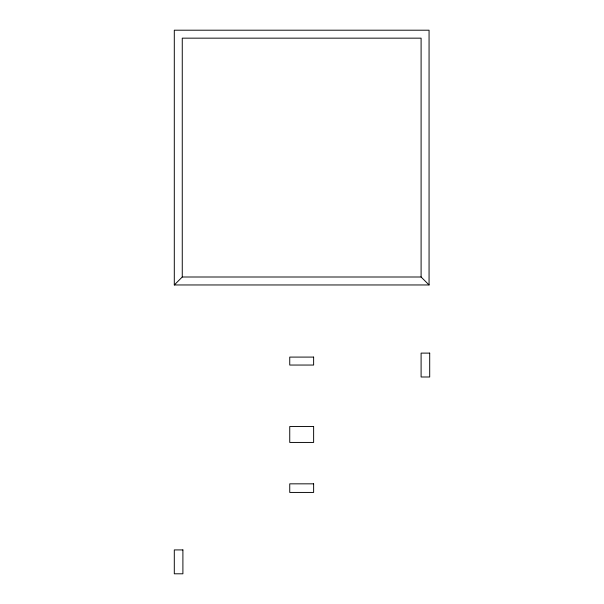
<?xml version="1.0" encoding="UTF-8"?>
<svg xmlns="http://www.w3.org/2000/svg" width="604" height="604" viewBox="0 0 604 604"><rect width="100%" height="100%" fill="white"/><g stroke="black" fill="none" stroke-linecap="round" stroke-linejoin="round"><path stroke-width="0.91" d="M174.299 284.96L182.265 277.002L421.101 277.002L429.066 284.96L174.299 284.96L174.299 30.2L429.066 30.2L429.066 284.96M421.101 277.002L421.101 38.158L182.265 38.158L182.265 277.002M429.701 353.113L421.101 353.113L421.101 376.994L429.701 376.994L429.701 353.113M313.627 357.092L289.739 357.092L289.739 365.05L313.627 365.05L313.627 357.092M313.627 426.515L289.739 426.515L289.739 442.438L313.627 442.438L313.627 426.515M313.627 483.834L289.739 483.834L289.739 492.434L313.627 492.434L313.627 483.834M182.899 549.919L174.299 549.919L174.299 573.8L182.899 573.8L182.899 549.919"/></g></svg>
